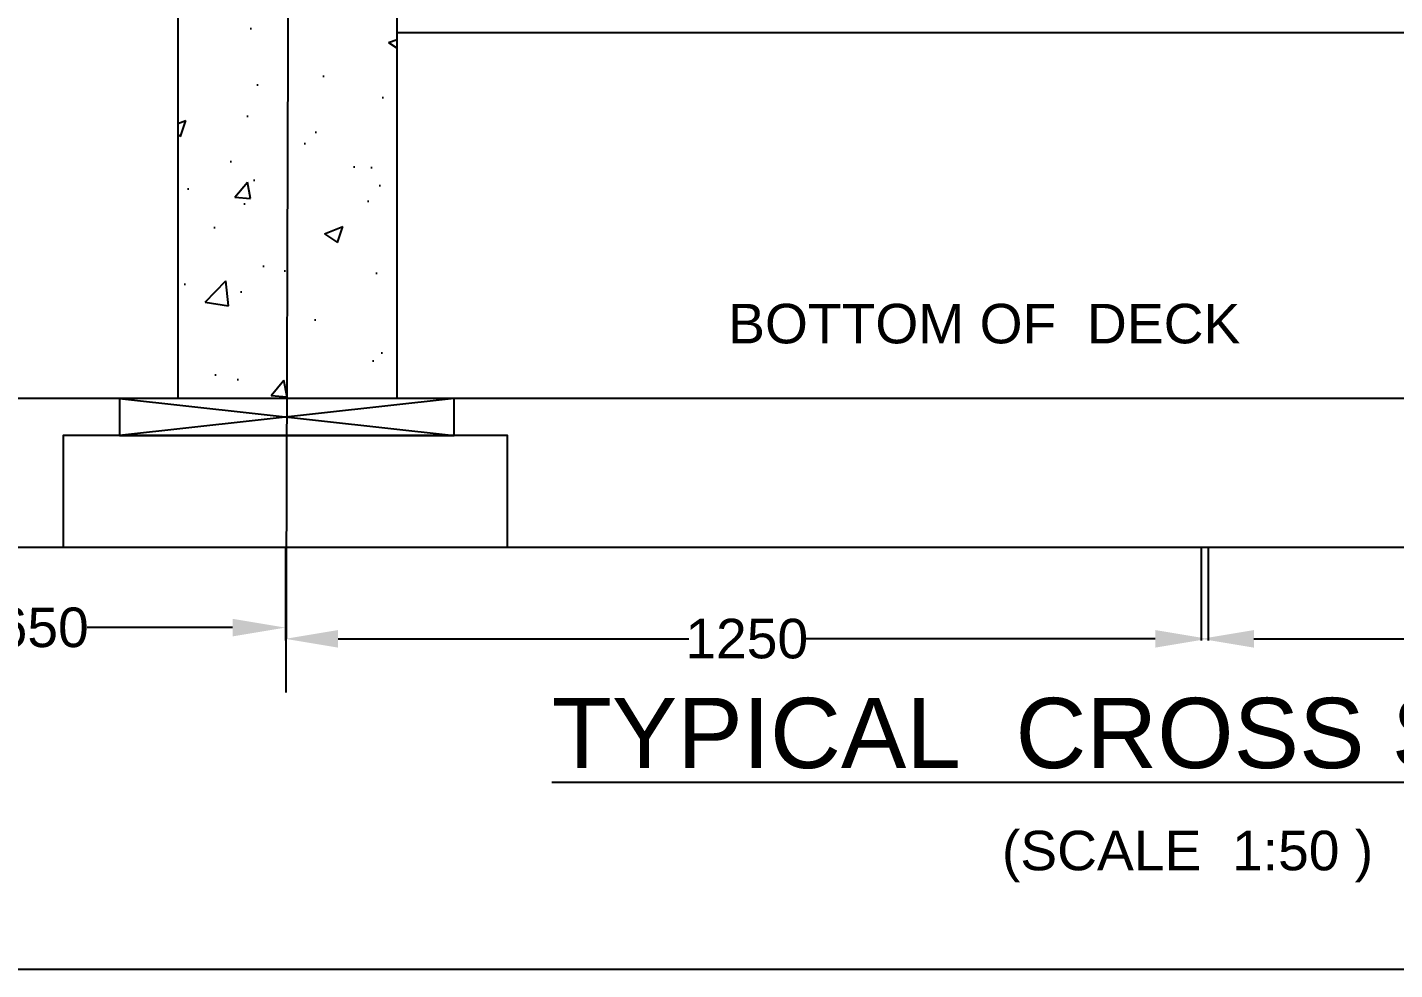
# Model space of a CAD drawing. Header units: inches. Extents: x 4060 to 5459, y 2 to 1025.
# Drawn here: x 4278.6 to 4434.3, y 1.9 to 109.2 of the extents above; entities that cross this region are included whole.
import ezdxf

# ---------------------------------------------------------------- set-up
doc = ezdxf.new("R2010")
doc.units = ezdxf.units.IN
doc.header["$MEASUREMENT"] = 0
doc.layers.add('DIMENSIONS', color=7, linetype='Continuous')
doc.layers.add('TEXT', color=1, linetype='Continuous')
doc.styles.get("Standard").update_dxf_attribs({"font": 'arial.ttf', "height": 4.5})
doc.dimstyles.get("Standard").update_dxf_attribs({"dimtxt": 0.18, "dimasz": 6, "dimexe": 0.18, "dimexo": 0.0625, "dimgap": 0.09, "dimtad": 0, "dimtih": 1, "dimtoh": 1, "dimdec": 4, "dimzin": 0, "dimdsep": 46, "dimtxsty": 'Standard', "dimcen": 0.09, "dimadec": 0, "dimazin": 0, "dimtfac": 1, "dimtdec": 4, "dimtofl": 0, "dimtmove": 0, "dimatfit": 3, "dimfxl": 1, "dimtolj": 1, "dimtzin": 0, "dimarcsym": 0})
pattern_1 = [(50, (0, 0), (21.517805, -1.882564), [2.25, -24.75]), (355, (0, 0), (-4.16254, 22.56576), [1.8, -19.8]), (100.4514, (1.793, -0.157), (17.35528, 20.68319), [1.91221, -21.03426]), (46.1842, (0, 6), (32.01723, -4.96557), [3.375, -37.125]), (96.6356, (2.668, 5.586), (28.03988, 29.22354), [2.8683, -31.5514]), (351.1842, (0, 6), (28.03986, 29.22356), [2.7, -29.7]), (21, (3, 4.5), (17.90721, -12.07857), [2.25, -24.75]), (326, (3, 4.5), (7.29946, 21.7545), [1.8, -19.8]), (71.4514, (4.492, 3.493), (25.20668, 9.675915), [1.91221, -21.03426]), (37.5, (0, 0), (0.364796, 9.986816), [0, -19.56, 0, -20.1, 0, -19.875]), (7.5, (0, 0), (7.892086, 11.832351), [0, -11.46, 0, -19.11, 0, -7.575]), (327.5, (-6.69, 0), (16.014673, -0.676646), [0, -7.5, 0, -23.4, 0, -31.05]), (317.5, (-9.69, 0), (17.495585, 3.00315), [0, -9.75, 0, -15.54, 0, -22.05])]

# ---------------------------------------------------------------- blocks, each defined once
blk = doc.blocks.new('*D46')
at = {"layer": 'Defpoints', "color": 0, "transparency": 16777216}
for p in [(4252.74, 50.01), (4308, 50.01), (4308, 40.86)]:
    blk.add_point(p, dxfattribs=at)
at = {"layer": 'DIMENSIONS', "color": 0, "lineweight": -2, "transparency": 16777216}
for p, q in [((4252.74, 49.95), (4252.74, 40.68)), ((4308, 49.95), (4308, 40.68)), ((4258.74, 40.86), (4275.31, 40.86)), ((4302, 40.86), (4285.44, 40.86))]:
    blk.add_line(p, q, dxfattribs=at)
at = {"layer": 'DIMENSIONS', "color": 0, "transparency": 16777216}
for points in [[(4258.74, 41.86), (4258.74, 39.86), (4252.74, 40.86)], [(4302, 41.86), (4302, 39.86), (4308, 40.86)]]:
    blk.add_solid(points, dxfattribs=at)
at = {"layer": 'DIMENSIONS', "color": 0, "transparency": 16777216, "insert": (4280.37, 40.86), "char_height": 4.5, "attachment_point": 5}
blk.add_mtext('\\A1;650', dxfattribs=at)
blk = doc.blocks.new('*D47')
at = {"layer": 'Defpoints', "color": 0, "transparency": 16777216}
for p in [(4308, 49.95), (4413.05, 49.95), (4413.05, 39.58)]:
    blk.add_point(p, dxfattribs=at)
at = {"layer": 'DIMENSIONS', "color": 0, "lineweight": -2, "transparency": 16777216}
for p, q in [((4308, 49.89), (4308, 39.4)), ((4413.05, 49.89), (4413.05, 39.4)), ((4314, 39.58), (4353.94, 39.58)), ((4407.05, 39.58), (4367.12, 39.58))]:
    blk.add_line(p, q, dxfattribs=at)
at = {"layer": 'DIMENSIONS', "color": 0, "transparency": 16777216}
for points in [[(4314, 40.58), (4314, 38.58), (4308, 39.58)], [(4407.05, 40.58), (4407.05, 38.58), (4413.05, 39.58)]]:
    blk.add_solid(points, dxfattribs=at)
at = {"layer": 'DIMENSIONS', "color": 0, "transparency": 16777216, "insert": (4360.53, 39.58), "char_height": 4.5, "attachment_point": 5}
blk.add_mtext('\\A1;1250', dxfattribs=at)
blk = doc.blocks.new('*D48')
at = {"layer": 'Defpoints', "color": 0, "transparency": 16777216}
for p in [(4412.27, 50.01), (4518.15, 50.01), (4518.15, 39.58)]:
    blk.add_point(p, dxfattribs=at)
at = {"layer": 'DIMENSIONS', "color": 0, "lineweight": -2, "transparency": 16777216}
for p, q in [((4412.27, 49.95), (4412.27, 39.4)), ((4518.15, 49.95), (4518.15, 39.4)), ((4418.27, 39.58), (4458.62, 39.58)), ((4512.15, 39.58), (4471.8, 39.58))]:
    blk.add_line(p, q, dxfattribs=at)
at = {"layer": 'DIMENSIONS', "color": 0, "transparency": 16777216}
for points in [[(4418.27, 40.58), (4418.27, 38.58), (4412.27, 39.58)], [(4512.15, 40.58), (4512.15, 38.58), (4518.15, 39.58)]]:
    blk.add_solid(points, dxfattribs=at)
at = {"layer": 'DIMENSIONS', "color": 0, "transparency": 16777216, "insert": (4465.21, 39.58), "char_height": 4.5, "attachment_point": 5}
blk.add_mtext('\\A1;1250', dxfattribs=at)

msp = doc.modelspace()

# ---------------------------------------------------------------- hatches: boundary and pattern name
h = msp.add_hatch()
h.set_pattern_fill('AR-CONC', color=0, scale=3, style=0)
h.set_pattern_definition(pattern_1)
h.paths.add_polyline_path([(4632.81134, 180.83294), (4632.81134, 212.8124), (4592.54908, 212.8124), (4592.54908, 189.15148), (4518.73573, 191.08736), (4518.36242, 66.93567), (4531.64097, 66.93567), (4531.64097, 156.92325)])
h.paths.add_polyline_path([(4308.53236, 190.87686), (4234.67395, 188.80744), (4234.67395, 212.27575), (4194.53643, 212.27575), (4194.53643, 180.47444), (4295.74504, 156.84883), (4295.74504, 66.93567), (4308.15968, 66.93567)])
h = msp.add_hatch()
h.set_pattern_fill('AR-CONC', color=0, scale=3, style=0)
h.set_pattern_definition(pattern_1)
h.paths.add_polyline_path([(4518.73573, 191.08736), (4414.04226, 193.83312), (4308.53236, 190.87686), (4308.15968, 66.93567), (4320.727, 66.93567), (4320.727, 153.24149), (4350.61555, 170.9064), (4413.97463, 172.68116), (4476.53888, 170.87467), (4506.09467, 153.43522), (4506.09467, 66.93567), (4518.36242, 66.93567)])

# ---------------------------------------------------------------- linework, layer by layer
at = {"color": 0}
for points in [[(4194.53643, 212.27575), (4194.53643, 180.47444), (4295.74504, 156.84883), (4295.74504, 66.8942)], [(4308.57395, 204.70811), (4308.05909, 33.48294)], [(4320.727, 66.93567), (4320.727, 153.24149), (4350.61555, 170.9064), (4413.97463, 172.68116), (4476.53888, 170.87467), (4506.09467, 153.43522), (4506.09467, 66.93567)], [(4289.11512, 66.93567), (4265.53419, 66.93567)], [(4289.11512, 66.93567), (4327.20799, 62.72864)], [(4327.20799, 66.93567), (4289.11512, 62.72864)], [(4499.2573, 66.93567), (4327.20799, 66.93567)], [(4252.7397, 50.01474), (4573.35503, 50.01474)]]:
    msp.add_lwpolyline(points, dxfattribs=at)
for points in [[(4289.11512, 62.72864), (4327.20799, 62.72864), (4327.20799, 66.93567), (4289.11512, 66.93567)], [(4282.71756, 50.01474), (4333.28986, 50.01474), (4333.28986, 62.72864), (4282.71756, 62.72864)]]:
    msp.add_lwpolyline(points, close=True, dxfattribs=at)
at = {"layer": 'DIMENSIONS', "color": 0}
msp.add_lwpolyline([(5458.69835, 1.92343), (4059.82164, 1.92343), (4059.82164, 1025.37024), (5458.69835, 1025.37024)], close=True, dxfattribs=at)
msp.add_lwpolyline([(4320.67892, 108.61626), (4506.08658, 108.61626)], dxfattribs=at)

# ---------------------------------------------------------------- texts
at = {"layer": 'TEXT', "color": 0}
for s, height, p in [('BOTTOM OF  DECK', 4.5, (4358.41226, 73.216)), ('%%UTYPICAL  CROSS SECTION', 8, (4338.34316, 24.86264)), ('(SCALE  1:50 )', 4.5, (4389.58431, 13.23437))]:
    msp.add_text(s, height=height, dxfattribs=at).set_placement(p)

# ---------------------------------------------------------------- dimensions: what is measured, and where the dimension line sits
at = {"layer": 'DIMENSIONS', "color": 0}
for base, p1, p2, text, picture, middle in [((4308.00371, 40.86346), (4252.7397, 50.01474), (4308.00371, 50.01474), '650', '*D46', (4280.3717, 40.86346)), ((4413.04736, 39.58148), (4308.00371, 49.95224), (4413.04736, 49.95224), '1250', '*D47', (4360.52554, 39.58148)), ((4518.1459, 39.58148), (4412.26777, 50.01474), (4518.1459, 50.01474), '1250', '*D48', (4465.20683, 39.58148))]:
    dim = msp.add_linear_dim(base=base, p1=p1, p2=p2, text=text, dimstyle='Standard', dxfattribs=at)
    dim.commit()
    dim.dimension.update_dxf_attribs({"geometry": picture, "text_midpoint": middle})

doc.saveas('drawing.dxf')
